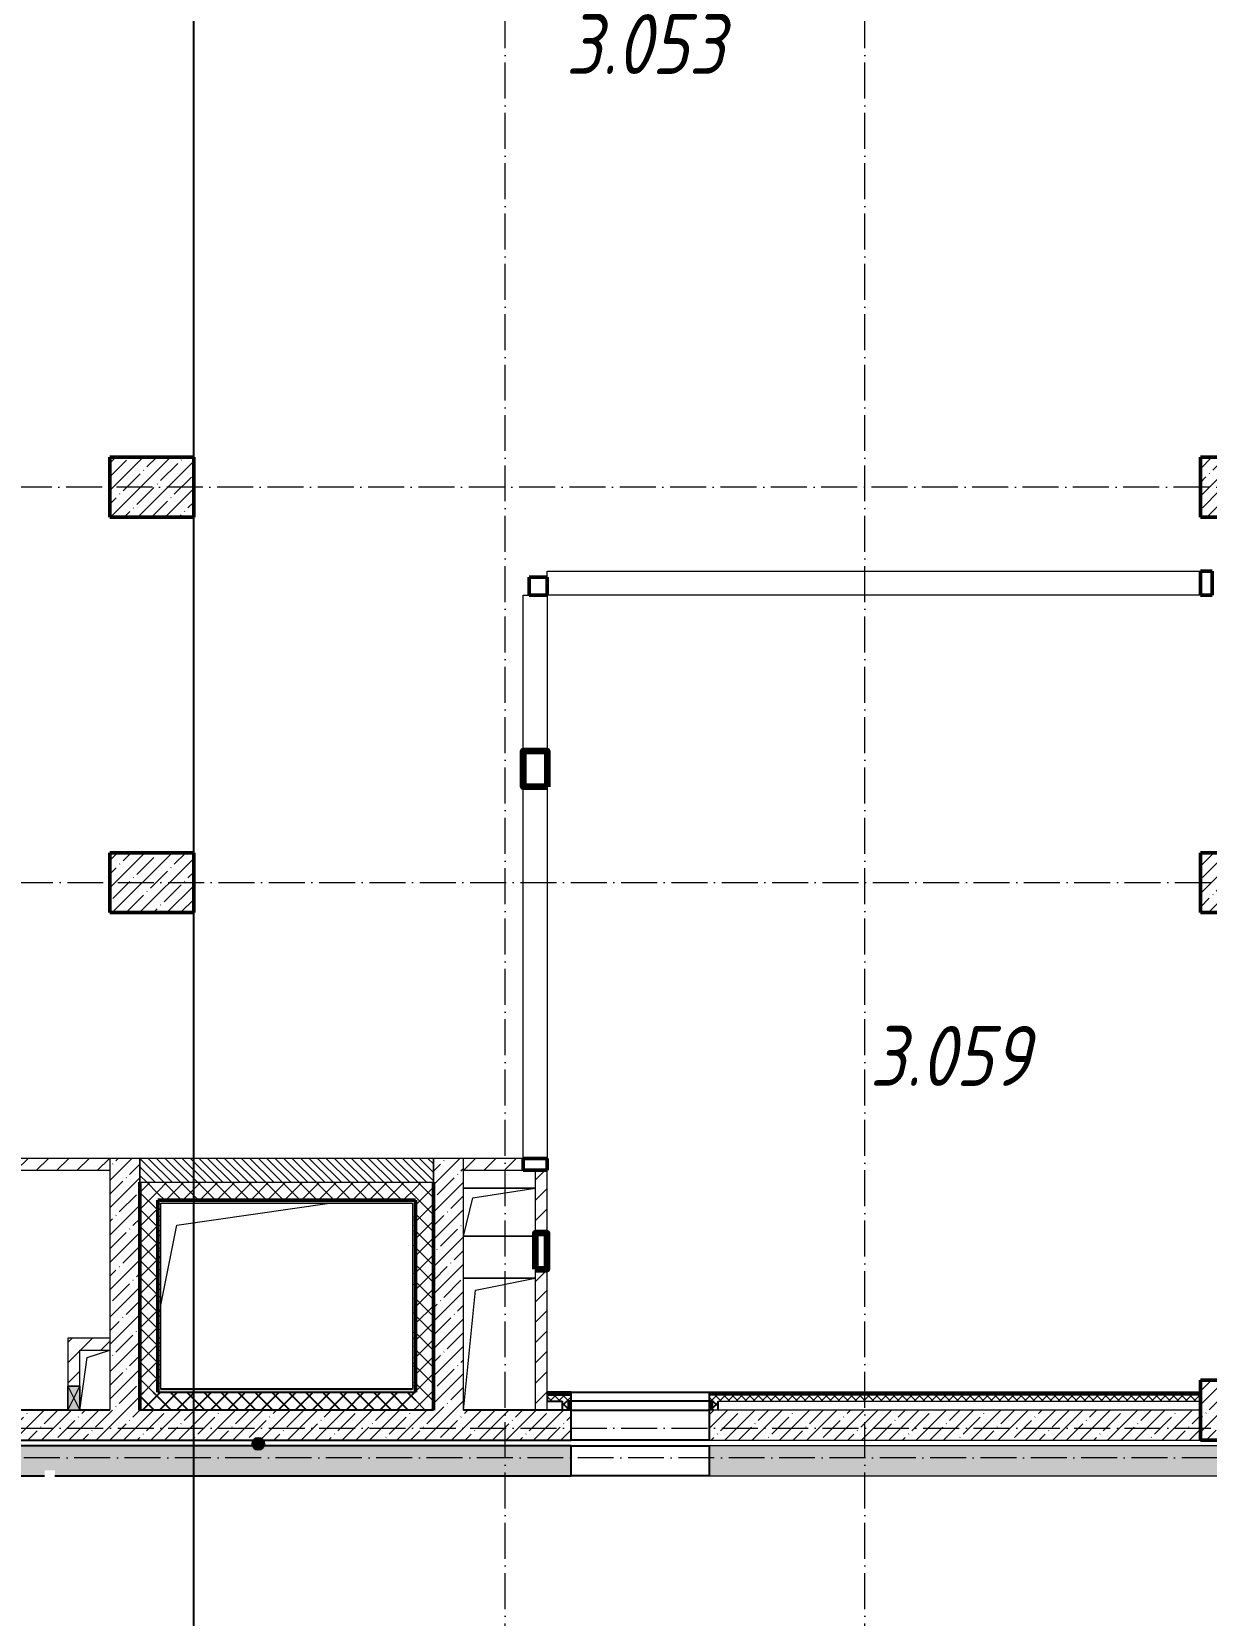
# Model space of a CAD drawing. Header units: millimetres. Extents: x -356862 to 418287, y 0 to 839748.
# Drawn here: x 155527 to 165329, y 467084 to 480297 of the extents above; entities that cross this region are included whole.
import ezdxf

# ---------------------------------------------------------------- set-up
doc = ezdxf.new("R2010")
doc.units = ezdxf.units.MM
doc.linetypes.add('50_200_ШТРИХ_1Т_ш5_п1_п1_', pattern=[700, 500, -100, 0, -100])
for name, color, linetype, lineweight in [('9.7) Заделка 956 шт', 6, 'Continuous', 158), ('A-DETL-GENF-OTLN', 7, 'Continuous', 9), ('A-FLOR-____-OTLN', 7, 'Continuous', 9), ('A-GENM-____-OTLN', 7, 'Continuous', 9), ('A-GLAZ-____-OTLN', 7, 'Continuous', 9), ('A-WALL-____-MCUT-1', 7, 'Continuous', 9), ('A-WALL-____-MCUT-2', 7, 'Continuous', 50), ('A-WALL-____-MCUT-3', 7, 'Continuous', 9), ('A-WALL-____-PATT-1', 7, 'Continuous', 9), ('A-WALL-FNSH-MCUT-1', 7, 'Continuous', 9), ('I-WALL-____-OTLN', 7, 'Continuous', 9), ('S-COLS-____-MCUT', 7, 'Continuous', 50), ('S-COLS-____-OTLN', 7, 'Continuous', 9), ('S-GRID-____-OTLN-1', 7, '50_200_ШТРИХ_1Т_ш5_п1_п1_', 9), ('Марки помещений', 7, 'Continuous', 9)]:
    doc.layers.add(name, color=color, linetype=linetype, lineweight=lineweight)
doc.layers.add('A-WALL-____-PATT-2', color=7, linetype='Continuous', lineweight=9, true_color=0x787878)
doc.layers.add('A-WALL-____-PATT-3', color=9, linetype='Continuous', lineweight=9, true_color=0x808080)
doc.styles.add('ISOCPEUR_I_2', font='isocpeui.ttf', dxfattribs={"width": 0.85, "height": 2.3})
pattern_1 = [(45, (142429.06, 459015.94), (-84.8528, 84.8528), [])]
pattern_2 = [(45, (142429.06, 459015.94), (-114.0493, 114.0493), []), (45, (142543.1, 459015.94), (-114.0493, 114.0493), [201.612, -40.322, 3.353, -36.97])]
pattern_3 = [(0, (142429.057, 459015.94), (81.28, 20.32), [3.353, -57.607, 3.353, -57.607, -325.12]), (0, (142429.057, 459015.94), (81.28, 20.32), [-121.92, 3.353, -118.567, 3.353, -57.607, -142.24]), (0, (142429.057, 459015.94), (81.28, 20.32), [-304.8, 3.353, -37.287, 3.353, -98.247]), (120, (142459.537, 459026.1), (-58.237636, 60.230545), [3.353, -57.607, 3.353, -57.607, -325.12]), (120, (142459.537, 459026.1), (-58.237636, 60.230545), [-121.92, 3.353, -118.567, 3.353, -57.607, -142.24]), (120, (142459.537, 459026.1), (-58.237636, 60.230545), [-304.8, 3.353, -37.287, 3.353, -98.247]), (240, (142469.697, 459066.74), (-23.042364, -80.550545), [3.353, -57.607, 3.353, -57.607, -325.12]), (240, (142469.697, 459066.74), (-23.042364, -80.550545), [-121.92, 3.353, -118.567, 3.353, -57.607, -142.24]), (240, (142469.697, 459066.74), (-23.042364, -80.550545), [-304.8, 3.353, -37.287, 3.353, -98.247])]
pattern_4 = [(45, (142429.06, 459015.94), (-70.7107, 70.7107), []), (135, (142429.06, 459015.94), (-70.7107, -70.7107), [])]
pattern_5 = [(45, (142429.057, 459015.94), (-35.35534, 35.35534), []), (135, (142429.057, 459015.94), (-35.35534, -35.35534), [])]

# ---------------------------------------------------------------- blocks, each defined once
blk = doc.blocks.new('BSC_Колонна _Прямоугольная - 500х700-V123-АР1_План отверстий 3 этажа в осях 1-64_А-ГГ')
at = {"layer": 'S-COLS-____-OTLN'}
h = blk.add_hatch(dxfattribs=at)
h.set_pattern_fill('FP_146', color=256, style=0, pattern_type=2)
h.set_pattern_definition([(315, (-9781.04, 23200), (114.0493, 114.0493), []), (315, (-9781.04, 23085.95), (114.0493, 114.0493), [201.613, -40.323, 3.353, -36.97])])
h.paths.add_polyline_path([(-250, 350), (-250, -350), (250, -350), (250, 350)], flags=0)
at = {"layer": 'S-COLS-____-MCUT'}
for p, q in [((250, 350), (-250, 350)), ((-250, 350), (-250, -350)), ((250, -350), (250, 350)), ((-250, -350), (250, -350))]:
    blk.add_line(p, q, dxfattribs=at)
blk = doc.blocks.new('BSC_Колонна _Прямоугольная - 500х700-V125-АР1_План отверстий 3 этажа в осях 1-64_А-ГГ')
at = {"layer": 'S-COLS-____-OTLN'}
h = blk.add_hatch(dxfattribs=at)
h.set_pattern_fill('FP_148', color=256, style=0, pattern_type=2)
h.set_pattern_definition([(315, (-17481.04, 23200), (114.04925, 114.04925), []), (315, (-17481.04, 23085.95), (114.04925, 114.04925), [201.613, -40.323, 3.353, -36.97])])
h.paths.add_polyline_path([(-250, 350), (-250, -350), (250, -350), (250, 350)], flags=0)
at = {"layer": 'S-COLS-____-MCUT'}
for p, q in [((250, 350), (-250, 350)), ((-250, 350), (-250, -350)), ((250, -350), (250, 350)), ((-250, -350), (250, -350))]:
    blk.add_line(p, q, dxfattribs=at)
blk = doc.blocks.new('BSC_Колонна _Прямоугольная - 500х700-V129-АР1_План отверстий 3 этажа в осях 1-64_А-ГГ')
at = {"layer": 'S-COLS-____-OTLN'}
h = blk.add_hatch(dxfattribs=at)
h.set_pattern_fill('FP_152', color=256, style=0, pattern_type=2)
h.set_pattern_definition([(315, (-17481.04, 14100), (114.0493, 114.0493), []), (315, (-17481.04, 13985.95), (114.0493, 114.0493), [201.612, -40.322, 3.353, -36.97])])
h.paths.add_polyline_path([(-250, 350), (-250, -350), (250, -350), (250, 350)], flags=0)
at = {"layer": 'S-COLS-____-MCUT'}
for p, q in [((250, 350), (-250, 350)), ((-250, 350), (-250, -350)), ((250, -350), (250, 350)), ((-250, -350), (250, -350))]:
    blk.add_line(p, q, dxfattribs=at)
blk = doc.blocks.new('BSC_Колонна _Прямоугольная - 500х700-V130-АР1_План отверстий 3 этажа в осях 1-64_А-ГГ')
at = {"layer": 'S-COLS-____-OTLN'}
h = blk.add_hatch(dxfattribs=at)
h.set_pattern_fill('FP_153', color=256, style=0, pattern_type=2)
h.set_pattern_definition([(315, (-14181.04, 23200), (114.04925, 114.04925), []), (315, (-14181.04, 23085.95), (114.04925, 114.04925), [201.613, -40.323, 3.353, -36.97])])
h.paths.add_polyline_path([(-250, 350), (-250, -350), (250, -350), (250, 350)], flags=0)
at = {"layer": 'S-COLS-____-MCUT'}
for p, q in [((250, 350), (-250, 350)), ((-250, 350), (-250, -350)), ((250, -350), (250, 350)), ((-250, -350), (250, -350))]:
    blk.add_line(p, q, dxfattribs=at)
blk = doc.blocks.new('BSC_Колонна _Прямоугольная - 500х700-V153-АР1_План отверстий 3 этажа в осях 1-64_А-ГГ')
at = {"layer": 'S-COLS-____-OTLN'}
h = blk.add_hatch(dxfattribs=at)
h.set_pattern_fill('FP_176', color=256, style=0, pattern_type=2)
h.set_pattern_definition([(315, (-14181.04, 14100), (114.0493, 114.0493), []), (315, (-14181.04, 13985.95), (114.0493, 114.0493), [201.612, -40.322, 3.353, -36.97])])
h.paths.add_polyline_path([(-250, 350), (-250, -350), (250, -350), (250, 350)], flags=0)
at = {"layer": 'S-COLS-____-MCUT'}
for p, q in [((250, 350), (-250, 350)), ((-250, 350), (-250, -350)), ((250, -350), (250, 350)), ((-250, -350), (250, -350))]:
    blk.add_line(p, q, dxfattribs=at)
blk = doc.blocks.new('AR_Отверстие прямоугольное _в плите_ - AR_Отверстие прямоугольное _в плите_-30552514-АР1_План отверстий 3 этажа в осях 1-64_А-ГГ')
at = {"layer": 'A-GENM-____-OTLN'}
for p, q in [((-917, 617), (357, 800)), ((-1050, -50), (-917, 617))]:
    blk.add_line(p, q, dxfattribs=at)
blk = doc.blocks.new('AR_Отверстие прямоугольное _в плите_ - AR_Отверстие прямоугольное _в плите_-V186-АР1_План отверстий 3 этажа в осях 1-64_А-ГГ')
at = {"layer": 'A-GENM-____-OTLN'}
for p, q in [((300, 550), (-300, 550)), ((-200, 450), (300, 550)), ((-300, -550), (-200, 450))]:
    blk.add_line(p, q, dxfattribs=at)
blk = doc.blocks.new('AR_Отверстие прямоугольное _в плите_ - AR_Отверстие прямоугольное _в плите_-V198-АР1_План отверстий 3 этажа в осях 1-64_А-ГГ')
at = {"layer": 'A-GENM-____-OTLN'}
for p, q in [((-125, -250), (-63, 188)), ((-63, 188), (125, 250))]:
    blk.add_line(p, q, dxfattribs=at)
blk = doc.blocks.new('AR_Отверстие прямоугольное _в плите_ - AR_Отверстие прямоугольное _в плите_-30552531-АР1_План отверстий 3 этажа в осях 1-64_А-ГГ')
at = {"layer": 'A-GENM-____-OTLN'}
for p, q in [((300, 200), (-300, 200)), ((-220, 120), (300, 200)), ((-300, -200), (-220, 120)), ((-300, -200), (300, -200))]:
    blk.add_line(p, q, dxfattribs=at)
blk = doc.blocks.new('BSC_Колонна _Прямоугольная1 - 150х150 _металл_-35283274-АР1_План отверстий 3 этажа в осях 1-64_А-ГГ')
at = {"layer": 'S-COLS-____-MCUT'}
for p, q in [((75, 75), (-75, 75)), ((-75, 75), (-75, -75)), ((75, -75), (75, 75)), ((-75, -75), (75, -75))]:
    blk.add_line(p, q, dxfattribs=at)
blk = doc.blocks.new('BSC_Колонна _Прямоугольная1 - 200х100 _металл_-35191367-АР1_План отверстий 3 этажа в осях 1-64_А-ГГ')
at = {"layer": 'S-COLS-____-MCUT'}
for p, q in [((100, 50), (-100, 50)), ((-100, 50), (-100, -50)), ((100, -50), (100, 50)), ((-100, -50), (100, -50))]:
    blk.add_line(p, q, dxfattribs=at)
blk = doc.blocks.new('AR_Отверстие прямоугольное _в стене__БезПР - AR_Отверстие прямоугольное _в стене__БезПР-36899627-АР1_План отверстий 3 этажа в осях 1-64_А-ГГ')
at = {"layer": 'A-GLAZ-____-OTLN'}
blk.add_hatch(color=256, dxfattribs=at).paths.add_polyline_path([(-100, -50), (100, -50), (100, 50), (-100, 50)], flags=0)
at = {"layer": 'A-DETL-GENF-OTLN'}
for p, q in [((-100, -50), (-100, 50)), ((-100, 50), (100, 50)), ((100, 50), (-100, -50)), ((-100, 50), (100, -50)), ((100, 50), (-100, 50)), ((-100, 50), (-100, -50)), ((100, 50), (100, -50)), ((100, -50), (100, 50)), ((100, -50), (-100, -50)), ((-100, -50), (100, -50))]:
    blk.add_line(p, q, dxfattribs=at)
at = {"layer": 'A-GLAZ-____-OTLN'}
blk.add_line((100, 50), (-100, 50), dxfattribs=at)

msp = doc.modelspace()

# ---------------------------------------------------------------- hatches: boundary and pattern name
h = msp.add_hatch()
h.set_pattern_fill('FP_1', color=256, style=0, pattern_type=2)
h.set_pattern_definition(pattern_4)
h.paths.add_polyline_path([(158704.0567, 468796.983), (158729.0567, 468796.983), (158729.0567, 468946.983), (156429.0567, 468946.983), (156429.0567, 468796.983), (158322.5584, 468796.983)], flags=0)
h = msp.add_hatch()
h.set_pattern_fill('FP_181', color=256, style=0, pattern_type=2)
h.set_pattern_definition(pattern_3)
h.paths.add_polyline_path([(158704.0567, 468946.983), (158704.0567, 468971.983), (156579.0567, 468971.983), (156579.0567, 468946.983), (158322.5584, 468946.983)], flags=0)
h = msp.add_hatch()
h.set_pattern_fill('FP_7', color=256, style=0, pattern_type=2)
h.set_pattern_definition(pattern_5)
h.paths.add_polyline_path([(160004.0567, 468796.983), (160004.0567, 468871.983), (159954.0567, 468871.983), (159954.0567, 468796.983)], flags=0)
h = msp.add_hatch()
h.set_pattern_fill('FP_7', color=256, style=0, pattern_type=2)
h.set_pattern_definition(pattern_5)
h.paths.add_polyline_path([(161254.0567, 468796.983), (161254.0567, 468871.983), (161204.0567, 468871.983), (161204.0567, 468796.983)], flags=0)
h = msp.add_hatch(color=256)
edge = h.paths.add_edge_path(flags=0)
edge.add_arc((157418.021, 468515.142), 50, 0, 360)
at = {"layer": 'A-WALL-____-PATT-1'}
h = msp.add_hatch(dxfattribs=at)
h.set_pattern_fill('FP_4', color=256, style=0, pattern_type=2)
h.set_pattern_definition(pattern_1)
h.paths.add_polyline_path([(156179.0567, 470796.983), (156179.0567, 470896.983), (154279.0567, 470896.983), (154279.0567, 470893.983), (154232.0567, 470893.983), (154232.0567, 470799.983), (154279.0567, 470799.983), (154279.0567, 470796.983)], flags=0)
h.paths.add_polyline_path([(152229.0567, 470796.983), (154229.0567, 470796.983), (154229.0567, 470896.983), (152229.0567, 470896.983)], flags=0)
h = msp.add_hatch(dxfattribs=at)
h.set_pattern_fill('FP_38', color=256, style=0, pattern_type=2)
h.set_pattern_definition(pattern_2)
h.paths.add_polyline_path([(156429.0567, 468796.983), (156429.0567, 470896.983), (156179.0567, 470896.983), (156179.0567, 468796.983)], flags=0)
h = msp.add_hatch(dxfattribs=at)
h.set_pattern_fill('FP_6', color=256, style=0, pattern_type=2)
h.set_pattern_definition([(135, (142429.057, 459015.94), (-35.35534, -35.35534), [])])
h.paths.add_polyline_path([(158879.0567, 470696.983), (158879.0567, 470896.983), (156429.0567, 470896.983), (156429.0567, 470696.983), (156555.0941, 470696.983)], flags=0)
h = msp.add_hatch(dxfattribs=at)
h.set_pattern_fill('FP_38', color=256, style=0, pattern_type=2)
h.set_pattern_definition(pattern_2)
h.paths.add_polyline_path([(159129.0567, 468796.983), (159129.0567, 470896.983), (158879.0567, 470896.983), (158879.0567, 468796.983)], flags=0)
h = msp.add_hatch(dxfattribs=at)
h.set_pattern_fill('FP_4', color=256, style=0, pattern_type=2)
h.set_pattern_definition(pattern_1)
h.paths.add_polyline_path([(159629.0567, 470796.983), (159629.0567, 470896.983), (159129.0567, 470896.983), (159129.0567, 470796.983)], flags=0)
h = msp.add_hatch(dxfattribs=at)
h.set_pattern_fill('FP_4', color=256, style=0, pattern_type=2)
h.set_pattern_definition(pattern_1)
h.paths.add_polyline_path([(159729.0567, 468796.983), (159829.0567, 468796.983), (159829.0567, 469971.983), (159729.0567, 469971.983)], flags=0)
h.paths.add_polyline_path([(159729.0567, 470271.983), (159829.0567, 470271.983), (159829.0567, 470796.983), (159729.0567, 470796.983)], flags=0)
h = msp.add_hatch(dxfattribs=at)
h.set_pattern_fill('FP_1', color=256, style=0, pattern_type=2)
h.set_pattern_definition(pattern_4)
h.paths.add_polyline_path([(156429.0567, 468946.983), (156579.0567, 468946.983), (156579.0567, 470696.983), (156429.0567, 470696.983), (156429.0567, 468971.983)], flags=0)
h = msp.add_hatch(dxfattribs=at)
h.set_pattern_fill('FP_1', color=256, style=0, pattern_type=2)
h.set_pattern_definition(pattern_4)
h.paths.add_polyline_path([(156579.0567, 470546.983), (158729.0567, 470546.983), (158729.0567, 470696.983), (156579.0567, 470696.983)], flags=0)
h = msp.add_hatch(dxfattribs=at)
h.set_pattern_fill('FP_1', color=256, style=0, pattern_type=2)
h.set_pattern_definition(pattern_4)
h.paths.add_polyline_path([(158729.0567, 468796.983), (158879.0567, 468796.983), (158879.0567, 470696.983), (158729.0567, 470696.983), (158729.0567, 468946.983)], flags=0)
h = msp.add_hatch(dxfattribs=at)
h.set_pattern_fill('FP_4', color=256, style=0, pattern_type=2)
h.set_pattern_definition(pattern_1)
h.paths.add_polyline_path([(155929.0567, 468996.983), (155929.0567, 469396.983), (155829.0567, 469396.983), (155829.0567, 468996.983), (155869.0567, 468996.983)], flags=0)
h = msp.add_hatch(dxfattribs=at)
h.set_pattern_fill('FP_4', color=256, style=0, pattern_type=2)
h.set_pattern_definition(pattern_1)
h.paths.add_polyline_path([(156179.0567, 469296.983), (156179.0567, 469396.983), (155929.0567, 469396.983), (155929.0567, 469296.983)], flags=0)
h = msp.add_hatch(dxfattribs=at)
h.set_pattern_fill('FP_38', color=256, style=0, pattern_type=2)
h.set_pattern_definition(pattern_2)
h.paths.add_polyline_path([(165279.0567, 468546.983), (165279.0567, 468796.983), (161179.0567, 468796.983), (161179.0567, 468546.983), (163624.9513, 468546.983)], flags=0)
h.paths.add_polyline_path([(160029.0567, 468546.983), (160029.0567, 468796.983), (152529.0567, 468796.983), (152529.0567, 468546.983), (159206.2906, 468546.983)], flags=0)
h = msp.add_hatch(dxfattribs=at)
h.set_pattern_fill('FP_38', color=256, style=0, pattern_type=2)
h.set_pattern_definition(pattern_2)
h.paths.add_polyline_path([(165392.4156, 468246.983), (165979.0567, 468246.983), (165979.0567, 468496.983), (161179.0567, 468496.983), (161179.0567, 468246.983), (163624.9513, 468246.983)], flags=0)
h.paths.add_polyline_path([(160029.0567, 468246.983), (160029.0567, 468496.983), (152029.0567, 468496.983), (152029.0567, 468246.983), (155634.3851, 468246.983), (155634.3851, 468292.7323), (155721.1217, 468292.7323), (155721.1217, 468246.983), (158322.5584, 468246.983)], flags=0)
h.paths.add_polyline_path([(148029.0567, 468246.983), (148029.0567, 468496.983), (140479.0567, 468496.983), (140479.0567, 468246.983), (147717.7727, 468246.983)], flags=0)
at = {"layer": 'A-WALL-____-PATT-2'}
h = msp.add_hatch(dxfattribs=at)
h.set_pattern_fill('FP_181', color=256, style=0, pattern_type=2)
h.set_pattern_definition(pattern_3)
h.paths.add_polyline_path([(156579.0567, 468971.983), (156604.0567, 468971.983), (156604.0567, 470546.983), (156579.0567, 470546.983), (156579.0567, 470070.3588)], flags=0)
h = msp.add_hatch(dxfattribs=at)
h.set_pattern_fill('FP_181', color=256, style=0, pattern_type=2)
h.set_pattern_definition(pattern_3)
h.paths.add_polyline_path([(158704.0567, 470521.983), (158704.0567, 470546.983), (156604.0567, 470546.983), (156604.0567, 470521.983)], flags=0)
h = msp.add_hatch(dxfattribs=at)
h.set_pattern_fill('FP_181', color=256, style=0, pattern_type=2)
h.set_pattern_definition(pattern_3)
h.paths.add_polyline_path([(158704.0567, 468946.983), (158729.0567, 468946.983), (158729.0567, 470546.983), (158704.0567, 470546.983), (158704.0567, 468971.983)], flags=0)
at = {"layer": 'A-WALL-____-PATT-3'}
h = msp.add_hatch(dxfattribs=at)
h.set_pattern_fill('FP_7', color=256, style=0, pattern_type=2)
h.set_pattern_definition(pattern_5)
h.paths.add_polyline_path([(165279.0567, 468871.983), (165279.0567, 468921.983), (161179.0567, 468921.983), (161179.0567, 468871.983), (163624.9513, 468871.983)], flags=0)
h.paths.add_polyline_path([(159829.0567, 468871.983), (160029.0567, 468871.983), (160029.0567, 468921.983), (159829.0567, 468921.983)], flags=0)

# ---------------------------------------------------------------- linework, layer by layer
at = {"color": 251, "ltscale": 0.6, "true_color": 0x636466}
msp.add_line((156879.0567, 454533.3346), (156879.0567, 508896.9006), dxfattribs=at)
for p, q in [((156579.0567, 468946.983), (158729.0567, 468946.983)), ((158704.0567, 468971.983), (156604.0567, 468971.983)), ((160029.0567, 468946.983), (159829.0567, 468946.983)), ((160029.0567, 468934.483), (159829.0567, 468934.483)), ((159829.0567, 468921.983), (159829.0567, 468871.983)), ((160029.0567, 468921.983), (159829.0567, 468921.983)), ((160029.0567, 468921.983), (160029.0567, 468946.983)), ((160029.0567, 468946.983), (161179.0567, 468946.983)), ((160029.0567, 468871.983), (160029.0567, 468921.983)), ((161179.0567, 468946.983), (161179.0567, 468921.983)), ((161179.0567, 468921.983), (161179.0567, 468871.983)), ((155829.0567, 468796.983), (152529.0567, 468796.983)), ((156179.0567, 468796.983), (155929.0567, 468796.983)), ((158879.0567, 468796.983), (156429.0567, 468796.983)), ((158879.0567, 468796.983), (158879.0567, 468796.983)), ((160029.0567, 468796.983), (159129.0567, 468796.983)), ((159829.0567, 468871.983), (159954.0567, 468871.983)), ((159954.0567, 468871.983), (159954.0567, 468796.983)), ((160029.0567, 468871.983), (160004.0567, 468871.983)), ((160004.0567, 468871.983), (160004.0567, 468796.983)), ((160016.5567, 468871.983), (160016.5567, 468796.983)), ((161179.0567, 468871.983), (160029.0567, 468871.983)), ((160029.0567, 468796.983), (160029.0567, 468871.983)), ((160029.0567, 468546.983), (160029.0567, 468796.983)), ((160029.0567, 468796.983), (161179.0567, 468796.983)), ((161179.0567, 468871.983), (161179.0567, 468796.983)), ((161204.0567, 468871.983), (161179.0567, 468871.983)), ((161179.0567, 468796.983), (161179.0567, 468546.983)), ((161191.5567, 468871.983), (161191.5567, 468796.983)), ((161204.0567, 468871.983), (161204.0567, 468796.983)), ((161254.0567, 468796.983), (161254.0567, 468871.983)), ((152529.0567, 468546.983), (160029.0567, 468546.983)), ((161179.0567, 468546.983), (160029.0567, 468546.983)), ((160029.0567, 468496.983), (152029.0567, 468496.983)), ((160029.0567, 468246.983), (160029.0567, 468496.983)), ((160029.0567, 468496.983), (161179.0567, 468496.983)), ((161179.0567, 468496.983), (161179.0567, 468246.983)), ((152029.0567, 468246.983), (155634.3851, 468246.983)), ((155721.1217, 468246.983), (160029.0567, 468246.983)), ((161179.0567, 468246.983), (160029.0567, 468246.983))]:
    msp.add_line(p, q)
msp.add_circle((157418.021, 468515.142), 50)
at = {"layer": '9.7) Заделка 956 шт'}
for points in [[(159629.0567, 473996.983), (159629.0567, 473996.983), (159629.0567, 474296.983), (159629.0567, 474296.983)], [(159829.0567, 473996.983), (159629.0567, 473996.983), (159629.0567, 474296.983), (159829.0567, 474296.983)], [(159729.0567, 469971.983), (159829.0567, 469971.983), (159829.0567, 470271.983), (159729.0567, 470271.983)]]:
    msp.add_lwpolyline(points, close=True, dxfattribs=at)
at = {"layer": 'A-FLOR-____-OTLN'}
for p, q in [((159129.0567, 470646.983), (159729.0567, 470646.983)), ((159729.0567, 470246.983), (159129.0567, 470246.983)), ((159129.0567, 469896.983), (159729.0567, 469896.983))]:
    msp.add_line(p, q, dxfattribs=at)
at = {"layer": 'A-WALL-____-MCUT-1'}
for p, q in [((156179.0567, 470896.983), (156179.0567, 468796.983)), ((156429.0567, 470896.983), (156179.0567, 470896.983)), ((156429.0567, 468796.983), (156429.0567, 470896.983)), ((158879.0567, 470896.983), (158879.0567, 468796.983)), ((159129.0567, 470896.983), (158879.0567, 470896.983)), ((159129.0567, 468796.983), (159129.0567, 470896.983)), ((165279.0567, 468796.983), (161179.0567, 468796.983)), ((161179.0567, 468546.983), (165279.0567, 468546.983)), ((168229.0567, 468496.983), (161179.0567, 468496.983)), ((161179.0567, 468246.983), (168229.0567, 468246.983))]:
    msp.add_line(p, q, dxfattribs=at)
at = {"layer": 'A-WALL-____-MCUT-2'}
for p, q in [((156429.0567, 470696.983), (156429.0567, 468796.983)), ((158879.0567, 468796.983), (158879.0567, 470696.983)), ((156579.0567, 470546.983), (156579.0567, 468946.983)), ((158729.0567, 470546.983), (156579.0567, 470546.983)), ((158729.0567, 468946.983), (158729.0567, 470546.983)), ((165279.0567, 468934.483), (161179.0567, 468934.483))]:
    msp.add_line(p, q, dxfattribs=at)
at = {"layer": 'A-WALL-____-MCUT-3'}
for p, q in [((158879.0567, 470896.983), (156429.0567, 470896.983)), ((156429.0567, 470896.983), (156429.0567, 470696.983)), ((158879.0567, 470696.983), (158879.0567, 470896.983)), ((156429.0567, 470696.983), (158879.0567, 470696.983)), ((165279.0567, 468921.983), (161179.0567, 468921.983)), ((161254.0567, 468871.983), (165279.0567, 468871.983))]:
    msp.add_line(p, q, dxfattribs=at)
at = {"layer": 'A-WALL-FNSH-MCUT-1'}
for p, q in [((156179.0567, 470896.983), (154279.0567, 470896.983)), ((154279.0567, 470796.983), (156179.0567, 470796.983)), ((159629.0567, 470896.983), (159129.0567, 470896.983)), ((159129.0567, 470796.983), (159629.0567, 470796.983)), ((159729.0567, 470796.983), (159729.0567, 470271.983)), ((159829.0567, 470271.983), (159829.0567, 470796.983)), ((156604.0567, 468971.983), (156604.0567, 470521.983)), ((156604.0567, 470521.983), (158704.0567, 470521.983)), ((158704.0567, 470521.983), (158704.0567, 468971.983)), ((159729.0567, 469971.983), (159729.0567, 468796.983)), ((159829.0567, 468796.983), (159829.0567, 469971.983)), ((155829.0567, 469396.983), (155829.0567, 468996.983)), ((156179.0567, 469396.983), (155829.0567, 469396.983)), ((155929.0567, 468996.983), (155929.0567, 469296.983)), ((155929.0567, 469296.983), (156179.0567, 469296.983)), ((165279.0567, 468946.983), (161179.0567, 468946.983))]:
    msp.add_line(p, q, dxfattribs=at)
at = {"layer": 'I-WALL-____-OTLN'}
for p, q in [((159829.0567, 475746.983), (159829.0567, 475796.983)), ((159829.0567, 475796.983), (165279.0567, 475796.983)), ((159629.0567, 474296.983), (159629.0567, 475596.983)), ((159629.0567, 475596.983), (159679.0567, 475596.983)), ((165279.0567, 475596.983), (159829.0567, 475596.983)), ((159829.0567, 475596.983), (159829.0567, 474296.983)), ((159629.0567, 470896.983), (159629.0567, 473996.983)), ((159829.0567, 473996.983), (159829.0567, 470896.983))]:
    msp.add_line(p, q, dxfattribs=at)
at = {"layer": 'S-GRID-____-OTLN-1', "color": 251, "ltscale": 0.6, "true_color": 0x636466}
for p, q in [((159479.0567, 454533.3346), (159479.0567, 508896.9006)), ((162479.0567, 454533.3346), (162479.0567, 508896.9006)), ((169136.7959, 476496.983), (137760.2865, 476496.983)), ((137760.2865, 473196.983), (169136.7959, 473196.983)), ((137760.2865, 468646.983), (166299.6574, 468646.983)), ((246503.4633, 468396.983), (137999.201, 468396.983))]:
    msp.add_line(p, q, dxfattribs=at)

# ---------------------------------------------------------------- block references
at = {"rotation": 90}
msp.add_blockref('AR_Отверстие прямоугольное _в стене__БезПР - AR_Отверстие прямоугольное _в стене__БезПР-36899627-АР1_План отверстий 3 этажа в осях 1-64_А-ГГ', (155879.0567, 468896.983), dxfattribs=at)
at = {"layer": 'A-GENM-____-OTLN'}
for name, p in [('AR_Отверстие прямоугольное _в плите_ - AR_Отверстие прямоугольное _в плите_-30552531-АР1_План отверстий 3 этажа в осях 1-64_А-ГГ', (159429.0567, 470446.983)), ('AR_Отверстие прямоугольное _в плите_ - AR_Отверстие прямоугольное _в плите_-30552514-АР1_План отверстий 3 этажа в осях 1-64_А-ГГ', (157654.0567, 469721.983)), ('AR_Отверстие прямоугольное _в плите_ - AR_Отверстие прямоугольное _в плите_-V186-АР1_План отверстий 3 этажа в осях 1-64_А-ГГ', (159429.0567, 469346.983)), ('AR_Отверстие прямоугольное _в плите_ - AR_Отверстие прямоугольное _в плите_-V198-АР1_План отверстий 3 этажа в осях 1-64_А-ГГ', (156054.0567, 469046.983))]:
    msp.add_blockref(name, p, dxfattribs=at)
at = {"layer": 'S-COLS-____-OTLN'}
for name, p, rotation in [('BSC_Колонна _Прямоугольная - 500х700-V129-АР1_План отверстий 3 этажа в осях 1-64_А-ГГ', (156529.0567, 476496.983), 89.9999999999999), ('BSC_Колонна _Прямоугольная - 500х700-V125-АР1_План отверстий 3 этажа в осях 1-64_А-ГГ', (165629.0567, 476496.983), 89.9999999999999), ('BSC_Колонна _Прямоугольная1 - 200х100 _металл_-35191367-АР1_План отверстий 3 этажа в осях 1-64_А-ГГ', (165329.0567, 475696.983), 270.0000000000001), ('BSC_Колонна _Прямоугольная1 - 150х150 _металл_-35283274-АР1_План отверстий 3 этажа в осях 1-64_А-ГГ', (159754.0567, 475671.983), 270.0000000000001), ('BSC_Колонна _Прямоугольная - 500х700-V153-АР1_План отверстий 3 этажа в осях 1-64_А-ГГ', (156529.0567, 473196.983), 89.9999999999999), ('BSC_Колонна _Прямоугольная - 500х700-V130-АР1_План отверстий 3 этажа в осях 1-64_А-ГГ', (165629.0567, 473196.983), 89.9999999999999), ('BSC_Колонна _Прямоугольная - 500х700-V123-АР1_План отверстий 3 этажа в осях 1-64_А-ГГ', (165629.0567, 468796.983), 89.9999999999999)]:
    msp.add_blockref(name, p, dxfattribs=dict(at, rotation=rotation))
msp.add_blockref('BSC_Колонна _Прямоугольная1 - 200х100 _металл_-35191367-АР1_План отверстий 3 этажа в осях 1-64_А-ГГ', (159729.0567, 470846.983), dxfattribs=at)

# ---------------------------------------------------------------- texts
at = {"layer": 'Марки помещений', "char_height": 500, "width": 785.65375, "attachment_point": 1, "style": 'ISOCPEUR_I_2'}
for s, insert in [('3.053', (159984.3697, 480444.0264)), ('3.059', (162521.1093, 472001.4636))]:
    msp.add_mtext(s, dxfattribs=dict(at, insert=insert))

doc.saveas('drawing.dxf')
